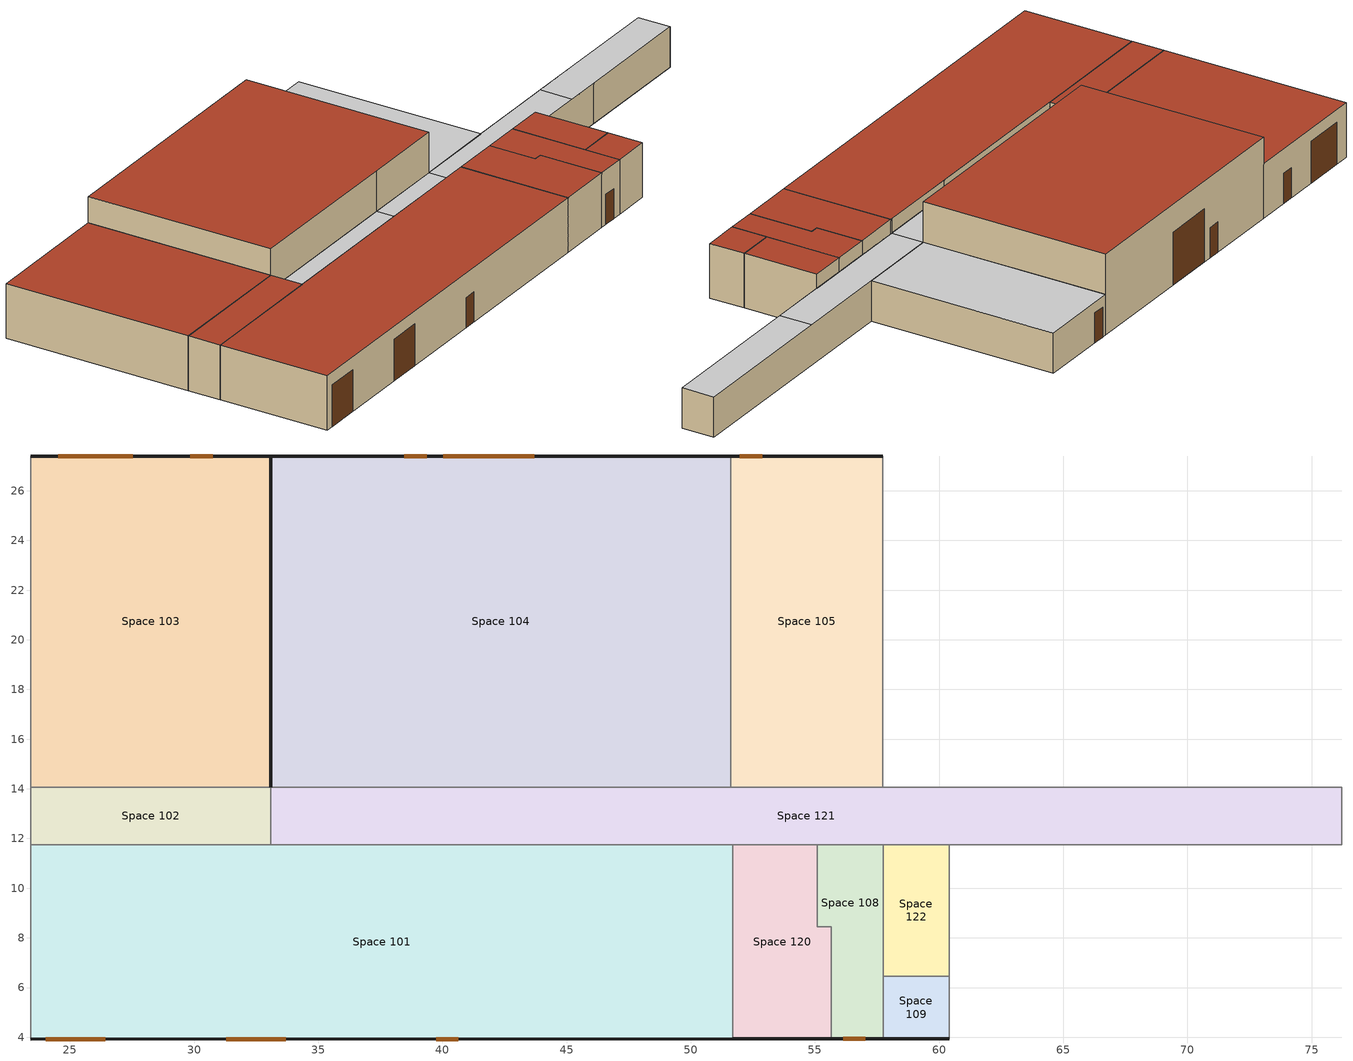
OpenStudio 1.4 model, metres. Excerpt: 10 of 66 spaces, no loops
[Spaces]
Space 101
 floor ground: 51.7,11.76 51.7,3.93 23.44,3.93 23.44,11.76 z0
 wall outside: 23.44,3.93 51.7,3.93 z0:3.81
 wall to Space 121: 51.7,11.76 33.1,11.76 z0:2.82
 wall to Space 120: 51.7,3.93 51.7,11.76 z0:3.81
 wall to Space 154: 23.44,11.76 23.44,3.93 z0:3.81
 wall to Space 124: 45.46,11.76 33.1,11.76 z2.82:3.81
 wall to Space 102: 33.1,11.76 23.44,11.76 z0:3.81
 wall to Space 126: 51.7,11.76 51.61,11.76 z2.82:3.81
 wall to Space 125: 51.61,11.76 45.46,11.76 z2.82:3.81
 door: 24.03,3.93 26.43,3.93 / 31.3,3.93 33.7,3.93 z0:2.92; 39.75,3.93 40.65,3.93 z0:2.1
 roof outside: 23.44,3.93 51.7,3.93 51.7,11.76 23.44,11.76 z3.81
Space 102
 floor ground: 33.1,14.07 33.1,11.76 23.44,11.76 23.44,14.07 z0
 wall to Space 103: 33.1,14.07 23.44,14.07 z0:3.81
 wall to Space 124: 33.1,11.76 33.1,14.07 z2.82:3.81
 wall to Space 154: 23.44,14.07 23.44,11.76 z0:3.81
 wall to Space 121: 33.1,11.76 33.1,14.07 z0:2.82
 roof outside: 33.1,11.76 33.1,14.07 23.44,14.07 23.44,11.76 z3.81
Space 103
 floor ground: 33.1,27.4 33.1,14.07 23.44,14.07 23.44,27.4 z0
 wall outside: 33.1,27.4 23.44,27.4 z0:3.81
 wall to Space 104: 33.1,14.07 33.1,27.4 z0:3.81
 wall to Space 154: 23.44,27.4 23.44,14.07 z0:3.81
 door: 27.53,27.4 24.53,27.4 z0:2.92; 30.75,27.4 29.85,27.4 z0:2.1
 roof outside: 33.1,14.07 33.1,27.4 23.44,27.4 23.44,14.07 z3.81
Space 104
 floor ground: 51.61,27.4 51.61,14.07 33.1,14.07 33.1,27.4 z0
 wall outside: 51.61,27.4 33.1,27.4 z0:5.64; 33.1,27.4 33.1,14.07 z3.81:5.64
 wall to Space 128: 51.61,14.07 51.61,27.4 z2.82:5.64
 wall to Space 124: 33.1,14.07 45.46,14.07 z2.82:5.64
 wall to Space 125: 45.46,14.07 51.61,14.07 z2.82:5.64
 wall to Space 121: 33.1,14.07 51.61,14.07 z0:2.82
 wall to Space 105: 51.61,14.07 51.61,27.4 z0:2.82
 door: 43.7,27.4 40.04,27.4 z0:3.7; 39.37,27.4 38.47,27.4 z0:2.1
 roof outside: 51.61,14.07 51.61,27.4 33.1,27.4 33.1,14.07 z5.64
Space 105
 floor ground: 57.74,27.4 57.74,14.07 51.61,14.07 51.61,27.4 z0
 wall outside: 57.74,27.4 51.61,27.4 z0:2.82
 wall to Space 106: 57.74,14.07 57.74,27.4 z0:2.82
 wall to Space 121: 51.61,14.07 57.74,14.07 z0:2.82
 door: 52.87,27.4 51.97,27.4 z0:2.1
 ceiling to Space 128: 57.74,14.07 57.74,27.4 51.61,27.4 51.61,14.07 z2.82
Space 108
 floor ground: 57.75,11.76 57.75,3.93 55.66,3.93 55.66,8.44 55.09,8.44 55.09,11.76 z0
 wall outside: 55.66,3.93 57.75,3.93 z0:3.81
 wall to Space 120: 55.09,11.76 55.09,8.44 55.66,8.44 55.66,3.93 z0:3.81
 wall to Space 121: 57.75,11.76 55.09,11.76 z0:2.82
 wall to Space 122: 57.75,6.46 57.75,11.76 z0:3.81
 wall to Space 109: 57.75,3.93 57.75,6.46 z0:3.81
 wall to Space 126: 57.75,11.76 55.09,11.76 z2.82:3.81
 door: 56.13,3.93 57.03,3.93 z0:2.1
 roof outside: 57.75,3.93 57.75,11.76 55.09,11.76 55.09,8.44 55.66,8.44 55.66,3.93 z3.81
Space 109
 floor ground: 60.4,6.46 60.4,3.93 57.75,3.93 57.75,6.46 z0
 wall outside: 57.75,3.93 60.4,3.93 z0:3.81
 wall to Space 122: 60.4,6.46 57.75,6.46 z0:3.81
 wall to Space 110: 60.4,3.93 60.4,6.46 z0:3.81
 roof outside: 60.4,3.93 60.4,6.46 57.75,6.46 57.75,3.93 z3.81
Space 120
 floor ground: 55.09,11.76 55.09,8.44 55.66,8.44 55.66,3.93 51.7,3.93 51.7,11.76 z0
 wall outside: 51.7,3.93 55.66,3.93 z0:3.81
 wall to Space 126: 55.09,11.76 51.7,11.76 z2.82:3.81
 wall to Space 121: 55.09,11.76 51.7,11.76 z0:2.82
 roof outside: 55.66,3.93 55.66,8.44 55.09,8.44 55.09,11.76 51.7,11.76 51.7,3.93 z3.81
Space 121
 floor ground: 76.2,14.07 76.2,11.76 33.1,11.76 33.1,14.07 z0
 wall to Space 123: 76.2,11.76 76.2,14.07 z0:2.82
 wall to Space 111: 67.27,11.76 76.19,11.76 z0:2.82
 wall to Space 122: 57.75,11.76 60.4,11.76 z0:2.82
 wall to Space 106: 76.2,14.07 57.74,14.07 z0:2.82
 wall to Space 113: 76.19,11.76 76.2,11.76 z0:2.82
 wall to Space 110: 60.4,11.76 67.27,11.76 z0:2.82
 ceiling to Space 124: 45.46,11.76 45.46,14.07 33.1,14.07 33.1,11.76 z2.82
 ceiling to Space 125: 51.61,11.76 51.61,14.07 45.46,14.07 45.46,11.76 z2.82
 ceiling to Space 127: 76.2,11.76 76.2,14.07 64.73,14.07 64.73,11.76 z2.82
 ceiling to Space 126: 64.73,11.76 64.73,14.07 51.61,14.07 51.61,11.76 z2.82
Space 122
 floor ground: 60.4,11.76 60.4,6.46 57.75,6.46 57.75,11.76 z0
 wall to Space 110: 60.4,6.46 60.4,11.76 z0:3.81
 wall to Space 126: 60.4,11.76 57.75,11.76 z2.82:3.81
 roof outside: 60.4,6.46 60.4,11.76 57.75,11.76 57.75,6.46 z3.81
[Building]
Medium Office: North Axis {deg}=-0; Default Construction Set=Vintage 2 Office; Default Schedule Set=NRCan Cold Lake Default Schedule Set
[ClimateZones]
Climate Zone Institution Name 1=ASHRAE; Climate Zone Document Name 1=ANSI/ASHRAE Standard 169; Climate Zone Document Year 1=2006; Climate Zone Institution Name 2=CEC; Climate Zone Document Name 2=California Climate Zone Descriptions; Climate Zone Document Year 2=1995
[Site]
Site 1: Latitude {deg}=53.53; Longitude {deg}=-114.1; Time Zone {hr}=-7; Elevation {m}=723
[SizingPeriod:DesignDay] Barometric Pressure {Pa}=92936; Wind Direction {deg}=180; Sky Clearness=0; Rain Indicator=0; Snow Indicator=0; Day of Month=21; Daylight Saving Time Indicator=0; Dry-Bulb Temperature Range Modifier Type=DefaultMultipliers
Name | Maximum Dry-Bulb Temperature {C} | Daily Dry-Bulb Temperature Range {deltaC} | Humidity Indicating Conditions at Maximum Dry-Bulb {BasedOnField A3} | Wind Speed {m/s} | Month | Day Type | Humidity Indicating Type | Solar Model Indicator | ASHRAE Taub | ASHRAE Taud
Edmonton Stony Plain Ann Hum_n 99.6% Condns DP=>MCDB | -32.4 | 0 | -37.7 | 1.9 | 1 | WinterDesignDay | Dewpoint | ASHRAEClearSky
Edmonton Stony Plain Ann Clg .4% Condns DB=>MWB | 27.5 | 12 | 17.6 | 3.8 | 7 | SummerDesignDay | Wetbulb | ASHRAETau | 0.353 | 2.369
Edmonton Stony Plain Ann Clg .4% Condns WB=>MDB | 25.3 | 12 | 19 | 3.8 | 7 | SummerDesignDay | Wetbulb | ASHRAETau | 0.353 | 2.369
Edmonton Stony Plain Ann Htg 99.6% Condns DB | -32.5 | 0 | -32.5 | 1.9 | 1 | WinterDesignDay | Wetbulb | ASHRAEClearSky
[Construction]
000 ExtSlabCarpet 4in ClimateZone 1-8 1: MAT-CC05 4 HW CONCRETE, CP02 CARPET PAD
V4-Office Wall R10: V4-Office Wall mtl R10
V4-Office Roof R16: V4-Office Roof mtl R16
000 Interior Floor 1: 000 F16 Acoustic tile, 000 F05 Ceiling air space resistance, 000 M11 100mm lightweight concrete
000 Interior Wall 1: 000 G01a 19mm gypsum board, 000 F04 Wall air space resistance, 000 G01a 19mm gypsum board
000 Interior Ceiling 1: 000 M11 100mm lightweight concrete, 000 F05 Ceiling air space resistance, 000 F16 Acoustic tile
Vintage 4 Window R1.6: V4 Windows R1.6
V4 Door R4: V4 Door mtl R4
[Material]
Name | Roughness | Thickness | Conductivity | Density | Specific Heat | Thermal Absorptance | Solar Absorptance | Visible Absorptance
000 F16 Acoustic tile | MediumSmooth | 0.0191 | 0.06 | 368 | 590
000 G01a 19mm gypsum board | MediumSmooth | 0.019 | 0.16 | 800 | 1090
000 M11 100mm lightweight concrete | MediumRough | 0.1016 | 0.53 | 1280 | 840
MAT-CC05 4 HW CONCRETE | Rough | 0.1016 | 1.311 | 2240 | 836.8 | 0.9 | 0.7 | 0.7
V4-Office Wall mtl R10 | MediumRough | 0.08 | 0.045 | 265 | 836.8 | 0.9 | 0.7 | 0.7
V4-Office Roof mtl R16 | MediumRough | 0.12857 | 0.045 | 265 | 836.8 | 0.9 | 0.7 | 0.7
V4 Door mtl R4 | MediumRough | 0.03169 | 0.045 | 265 | 836.8 | 0.9 | 0.7 | 0.7
[Material:AirGap]
Name | Thermal Resistance
000 F04 Wall air space resistance | 0.15
000 F05 Ceiling air space resistance | 0.18
[Material:NoMass]
CP02 CARPET PAD: Roughness=VeryRough; Thermal Resistance=0.2165; Thermal Absorptance=0.9; Solar Absorptance=0.7; Visible Absorptance=0.8
[DefaultConstructionSet]
Vintage 2 Office: Default Exterior Surface Constructions=Default Surface Constructions 1; Default Interior Surface Constructions=Default Surface Constructions 2; Default Ground Contact Surface Constructions=Default Surface Constructions 3; Default Exterior SubSurface Constructions=Default Sub Surface Constructions 1; Default Interior SubSurface Constructions=Default Sub Surface Constructions 2
[DefaultSurfaceConstructions]
Name | Floor Construction | Wall Construction | Roof Ceiling Construction
Default Surface Constructions 1 | 000 ExtSlabCarpet 4in ClimateZone 1-8 1 | V4-Office Wall R10 | V4-Office Roof R16
Default Surface Constructions 2 | 000 Interior Floor 1 | 000 Interior Wall 1 | 000 Interior Ceiling 1
Default Surface Constructions 3 | 000 ExtSlabCarpet 4in ClimateZone 1-8 1 | 000 ExtSlabCarpet 4in ClimateZone 1-8 1 | 000 ExtSlabCarpet 4in ClimateZone 1-8 1
[DefaultSubSurfaceConstructions]
Name | Fixed Window Construction | Operable Window Construction | Door Construction | Glass Door Construction
Default Sub Surface Constructions 1 | Vintage 4 Window R1.6 | Vintage 4 Window R1.6 | V4 Door R4 | Vintage 4 Window R1.6
Default Sub Surface Constructions 2
[WindowMaterial:SimpleGlazingSystem]
V4 Windows R1.6: U-Factor {W/m2-K}=3.55; Solar Heat Gain Coefficient=0.6; Visible Transmittance=0.7
[DefaultScheduleSet]
NRCan Cold Lake Default Schedule Set: Hours of Operation Schedule=NRCan - Cold Lake - Default Fans; Number of People Schedule=NRCan - Cold Lake - Default People; People Activity Level Schedule=NRCan - Cold Lake - Default Activity; Lighting Schedule=NRCan - Cold Lake - Default Lights; Electric Equipment Schedule=NRCan - Cold Lake - Default Equip; Hot Water Equipment Schedule=NRCan - Cold Lake - Default Hot Water
[ThermostatSetpoint:DualSetpoint] Heating Setpoint Temperature Schedule=Heating 21C
Name | Cooling Setpoint Temperature Schedule
Thermostat Setpoint Dual Setpoint 11; Thermostat Setpoint Dual Setpoint 52; Thermostat Setpoint Dual Setpoint 53 | Cooling 24C
Thermostat Setpoint Dual Setpoint 12; Thermostat Setpoint Dual Setpoint 16; Thermostat Setpoint Dual Setpoint 23; Thermostat Setpoint Dual Setpoint 24; Thermostat Setpoint Dual Setpoint 26; Thermostat Setpoint Dual Setpoint 2 | Cooling 35C
[DesignSpecification:OutdoorAir] Outdoor Air Flow per Floor Area {m3/s-m2}=0
Name | Outdoor Air Flow per Person {m3/s-person}
MNECB-Carpentry-C-oa | 0.0192
MNECB-Painting-C-oa | 0.077
MNECB-Material Handling-E-oa | 0.00412
MNECB-Mechanical/electrical room-*-oa | 0.0257
MNECB-Corridors-*-oa | 0.0128
MNECB-Office Category 1-A-oa | 0.00515
[BuildingStory]
Building Story 1: Nominal Z Coordinate {m}=0; Nominal Floor to Floor Height {m}=3.81; Default Schedule Set=NRCan Cold Lake Default Schedule Set
[Space] Building Story=Building Story 1
Name | Space Type | Thermal Zone
Space 101 | Storage/Warehouse-Material Handling | Supply
Space 102 | Service and Common-Corridors | Corridor 2
Space 103 | Shop-Painting | Paint Shop
Space 104 | Shop-Carpentry | Carpenter Shop
Space 105 | Office Category 1 | Offices 3
Space 108 | Service and Common-Mechanical/electrical room | Valve Room
Space 109 | Service and Common-Corridors | Vestibule 1
Space 120 | Office Category 1 | Offices 2
Space 121 | Service and Common-Corridors | Corridor 3
Space 122 | Service and Common-Corridors | Corridor 5
[SpaceType] Default Schedule Set=NRCan Cold Lake Default Schedule Set
Name | Design Specification Outdoor Air Object
Shop-Carpentry | MNECB-Carpentry-C-oa
Shop-Painting | MNECB-Painting-C-oa
Storage/Warehouse-Material Handling | MNECB-Material Handling-E-oa
Service and Common-Mechanical/electrical room | MNECB-Mechanical/electrical room-*-oa
Service and Common-Corridors | MNECB-Corridors-*-oa
Office Category 1 | MNECB-Office Category 1-A-oa
[People]
Name | People Definition | Space or SpaceType
People 16 | MNECB-Carpentry-sched-C-people_def | Shop-Carpentry
People 57 | MNECB-Painting-sched-C-people_def | Shop-Painting
People 47 | MNECB-Material Handling-sched-E-people_def | Storage/Warehouse-Material Handling
People 48 | MNECB-Mechanical/electrical room-sched-*-people_def | Service and Common-Mechanical/electrical room
People 21 | MNECB-Corridors-sched-*-people_def | Service and Common-Corridors
People 53 | MNECB-Office-1-sched-A-people_def | Office Category 1
[People:Definition] Number of People Calculation Method=Area/Person; Fraction Radiant=0.3
Name | Space Floor Area per Person {m2/person}
MNECB-Carpentry-sched-C-people_def; MNECB-Painting-sched-C-people_def | 15.4
MNECB-Material Handling-sched-E-people_def; MNECB-Office-1-sched-A-people_def | 10.3
MNECB-Mechanical/electrical room-sched-*-people_def | 102.8
MNECB-Corridors-sched-*-people_def | 51.4
[Lights]
Name | Lights Definition | Space or SpaceType
Lights 16 | MNECB-Carpentry-sched-C-lights_def | Shop-Carpentry
Lights 57 | MNECB-Painting-sched-C-lights_def | Shop-Painting
Lights 47 | MNECB-Material Handling-sched-E-lights_def | Storage/Warehouse-Material Handling
Lights 48 | MNECB-Mechanical/electrical room-sched-*-lights_def | Service and Common-Mechanical/electrical room
Lights 21 | MNECB-Corridors-sched-*-lights_def | Service and Common-Corridors
Lights 53 | MNECB-Office-1-sched-A-lights_def | Office Category 1
[Lights:Definition] Design Level Calculation Method=Watts/Area
Name | Watts per Space Floor Area {W/m2}
MNECB-Carpentry-sched-C-lights_def | 24.8
MNECB-Painting-sched-C-lights_def | 17.2
MNECB-Material Handling-sched-E-lights_def | 10.8
MNECB-Mechanical/electrical room-sched-*-lights_def | 7.5
MNECB-Corridors-sched-*-lights_def | 8.6
MNECB-Office-1-sched-A-lights_def | 19.4
[ElectricEquipment]
Name | Electric Equipment Definition | Space or SpaceType
Electric Equipment 17 | MNECB-Carpentry-sched-C-eq_elec_def | Shop-Carpentry
Electric Equipment 58 | MNECB-Painting-sched-C-eq_elec_def | Shop-Painting
Electric Equipment 48 | MNECB-Material Handling-sched-E-eq_elec_def | Storage/Warehouse-Material Handling
Electric Equipment 49 | MNECB-Mechanical/electrical room-sched-*-eq_elec_def | Service and Common-Mechanical/electrical room
Electric Equipment 22 | MNECB-Corridors-sched-*-eq_elec_def | Service and Common-Corridors
Electric Equipment 54 | MNECB-Office type 1-sched-A-eq_elec_def | Office Category 1
[ElectricEquipment:Definition] Design Level Calculation Method=Watts/Area; Fraction Radiant=0
Name | Watts per Space Floor Area {W/m2}
MNECB-Carpentry-sched-C-eq_elec_def; MNECB-Painting-sched-C-eq_elec_def | 10
MNECB-Material Handling-sched-E-eq_elec_def; MNECB-Mechanical/electrical room-sched-*-eq_elec_def | 1
MNECB-Corridors-sched-*-eq_elec_def | 0
MNECB-Office type 1-sched-A-eq_elec_def | 7.5
[ThermalZone] Use Ideal Air Loads=No
Name | Thermostat | Multiplier
Paint Shop | Thermostat Setpoint Dual Setpoint 2
Supply | Thermostat Setpoint Dual Setpoint 11
Carpenter Shop | Thermostat Setpoint Dual Setpoint 16
Offices 3 | Thermostat Setpoint Dual Setpoint 53
Corridor 3 | Thermostat Setpoint Dual Setpoint 24
Offices 2 | Thermostat Setpoint Dual Setpoint 52
Valve Room
Vestibule 1 | Thermostat Setpoint Dual Setpoint 12
Corridor 5 | Thermostat Setpoint Dual Setpoint 26 | 1
Corridor 2 | Thermostat Setpoint Dual Setpoint 23
[SpaceInfiltration:DesignFlowRate] Schedule=Always On; Design Flow Rate Calculation Method=Flow/ExteriorArea; Design Flow Rate {m3/s}=0; Flow per Space Floor Area {m3/s-m2}=0; Flow per Exterior Surface Area {m3/s-m2}=0.0007; Air Changes per Hour {1/hr}=0
Name | Space or SpaceType
Space Infiltration Design Flow Rate 4 | Office Category 1
Space Infiltration Design Flow Rate 7 | Service and Common-Corridors
Space Infiltration Design Flow Rate 8 | Service and Common-Mechanical/electrical room
Space Infiltration Design Flow Rate 10 | Shop-Carpentry
Space Infiltration Design Flow Rate 13 | Shop-Painting
Space Infiltration Design Flow Rate 15 | Storage/Warehouse-Material Handling
[Schedule:Ruleset]
Name | Default Day Schedule | Summer Design Day Schedule | Winter Design Day Schedule
Always On | Always On Default Schedule | Always On Summer Design Day | Always On Winter Design Day
NRCan - Cold Lake - Default Fans | Schedule Day 28
NRCan - Cold Lake - Default People | Schedule Day 31
NRCan - Cold Lake - Default Activity | Schedule Day 39
NRCan - Cold Lake - Default Lights | Schedule Day 45
NRCan - Cold Lake - Default Equip | Schedule Day 25
NRCan - Cold Lake - Default Hot Water | Schedule Day 15
Heating 21C | Schedule Day 6 | Schedule Day 47 | Schedule Day 48
Cooling 24C | Schedule Day 7 | Schedule Day 49 | Schedule Day 50
Cooling 35C | Schedule Day 41 | Schedule Day 51 | Schedule Day 52
[Schedule:Day]
Always On Default Schedule; Always On Winter Design Day; Always On Summer Design Day; Schedule Day 28: 24, 0, 1
Schedule Day 30; Schedule Day 38: 7, 0, 0, 15, 30, 1, 24, 0, 0
Schedule Day 29; Schedule Day 32; Schedule Day 26; Schedule Day 22: 24, 0, 0
Schedule Day 31; Schedule Day 25: 24, 0, 0.3
Schedule Day 39: 24, 0, 120
Schedule Day 45: 7, 0, 0.05, 15, 0, 1, 24, 0, 0.05
Schedule Day 14: 24, 0, 0.05
Schedule Day 46; Schedule Day 27; Schedule Day 15; Schedule Day 23: 7, 0, 0.05, 15, 30, 1, 24, 0, 0.05
Schedule Day 6; Schedule Day 47; Schedule Day 48: 24, 0, 21
Schedule Day 7; Schedule Day 49; Schedule Day 50: 24, 0, 24
Schedule Day 41; Schedule Day 51; Schedule Day 52: 24, 0, 35
[Schedule:Rule]
Name | Schedule Ruleset | Rule Order | Day Schedule | Apply Monday | Apply Tuesday | Apply Wednesday | Apply Thursday | Apply Friday | Apply Sunday | Apply Saturday
M-F 2 | NRCan - Cold Lake - Default Fans | 0 | Schedule Day 30 | Yes | Yes | Yes | Yes | Yes
SS 3 | NRCan - Cold Lake - Default Fans | 1 | Schedule Day 29 |  |  |  |  |  | Yes | Yes
M-F 3 | NRCan - Cold Lake - Default People | 0 | Schedule Day 38 | Yes | Yes | Yes | Yes | Yes
Schedule Rule 1 | NRCan - Cold Lake - Default People | 1 | Schedule Day 32 |  |  |  |  |  | Yes | Yes
SS | NRCan - Cold Lake - Default Lights | 0 | Schedule Day 14 |  |  |  |  |  | Yes | Yes
M-F | NRCan - Cold Lake - Default Lights | 1 | Schedule Day 46 | Yes | Yes | Yes | Yes | Yes |  | No
MF 2 | NRCan - Cold Lake - Default Equip | 0 | Schedule Day 27 | Yes | Yes | Yes | Yes | Yes
SS 2 | NRCan - Cold Lake - Default Equip | 1 | Schedule Day 26 |  |  |  |  |  | Yes | Yes
M-F 1 | NRCan - Cold Lake - Default Hot Water | 0 | Schedule Day 23 | Yes | Yes | Yes | Yes | Yes
SS 1 | NRCan - Cold Lake - Default Hot Water | 1 | Schedule Day 22 |  |  |  |  |  | Yes | Yes
